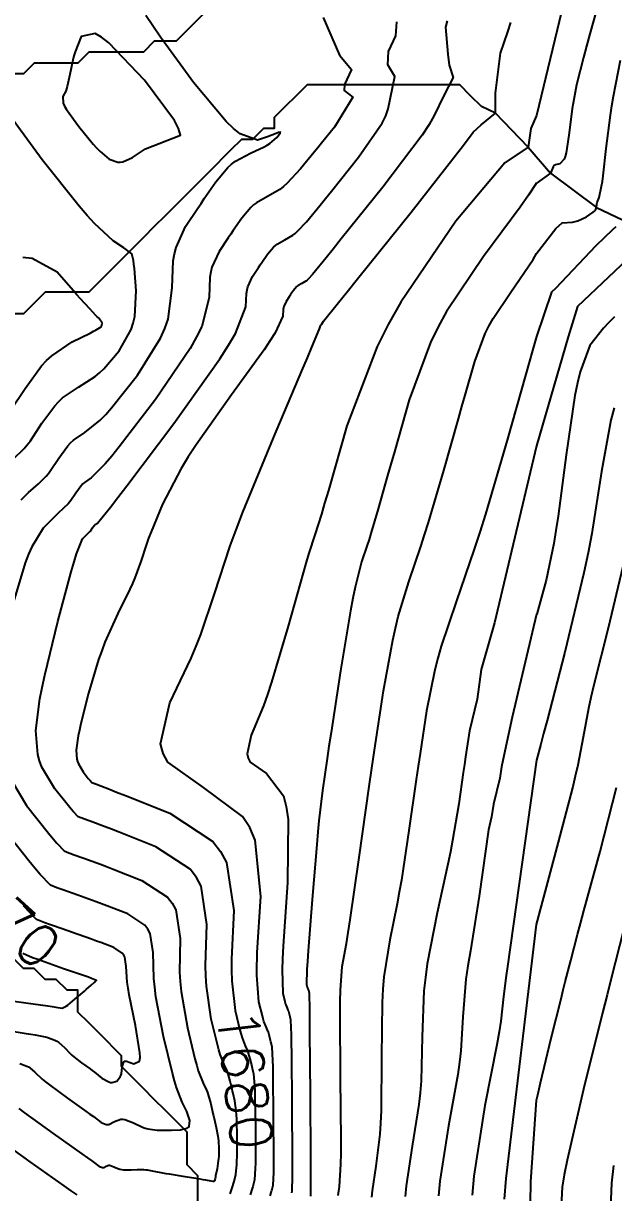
# Model space of a CAD drawing. Header units: metres. Extents: x 837117 to 838477, y 1189012 to 1191015.
# Drawn here: x 837953 to 838007.1, y 1190220.5 to 1190327.7 of the extents above; entities that cross this region are included whole.
import ezdxf

# ---------------------------------------------------------------- set-up
doc = ezdxf.new("R2010")
doc.units = ezdxf.units.M
doc.header["$LTSCALE"] = 0.3
doc.layers.add('COTAS 10', color=1, linetype='Continuous')
doc.layers.add('COTAS INT', color=252, linetype='Continuous')
doc.layers.add('DRENAJE', color=5, linetype='Continuous', lineweight=25)
doc.styles.get("Standard").update_dxf_attribs({"font": 'simplex.shx'})

msp = doc.modelspace()

# ---------------------------------------------------------------- linework, layer by layer
at = {"layer": 'COTAS 10'}
for points, elevation in [([(837991.814, 1190327.895), (837991.647, 1190327.332), (837991.876, 1190324.853), (837991.973, 1190323.837), (837992.36, 1190322.725), (837991.49, 1190321.08), (837990.624, 1190319.226), (837990.139, 1190318.401), (837989.499, 1190317.427), (837985.894, 1190312.655), (837982.1, 1190307.93), (837981.34, 1190306.985), (837980.707, 1190306.198), (837979.467, 1190304.666), (837979.063, 1190304.233), (837978.955, 1190304.139), (837978.849, 1190304.055), (837978.483, 1190303.843), (837978.149, 1190303.659), (837978.063, 1190303.593), (837977.981, 1190303.52), (837977.711, 1190303.201), (837977.455, 1190302.828), (837977.383, 1190302.72), (837977.309, 1190302.611), (837977.038, 1190302.204), (837976.824, 1190301.74), (837976.787, 1190301.595), (837976.759, 1190301.443), (837976.739, 1190300.835), (837976.043, 1190299.332), (837975.589, 1190298.616), (837975.021, 1190297.77), (837972.027, 1190293.63), (837968.788, 1190289.062), (837968.066, 1190287.946), (837967.419, 1190286.894), (837965.714, 1190283.63), (837964.67, 1190281.094), (837964.44, 1190280.5), (837964.236, 1190279.953), (837963.713, 1190278.37), (837963.177, 1190276.861), (837962.965, 1190276.36), (837962.726, 1190275.823), (837961.63, 1190273.588), (837960.438, 1190270.967), (837960.138, 1190270.188), (837959.851, 1190269.386), (837958.923, 1190266.295), (837958.235, 1190263.522), (837958.1, 1190262.92), (837957.988, 1190262.39), (837957.784, 1190261.077), (837957.856, 1190260.257), (837957.918, 1190260.038), (837957.999, 1190259.823), (837958.443, 1190259.076), (837958.909, 1190258.489), (837959.003, 1190258.375), (837959.081, 1190258.281), (837959.239, 1190258.117), (837959.339, 1190258.077), (837959.381, 1190258.061), (837959.43, 1190258.043), (837959.657, 1190257.964), (837960.851, 1190257.499), (837961.508, 1190257.238), (837962.308, 1190256.921), (837966.376, 1190255.299), (837970.314, 1190252.717), (837971.032, 1190251.795), (837971.587, 1190250.782), (837972.247, 1190246.376), (837972.025, 1190241.935), (837972.025, 1190241.608), (837972.025, 1190240.901), (837972.051, 1190239.951), (837972.366, 1190237.227), (837972.803, 1190235.409), (837972.905, 1190235.03), (837972.999, 1190234.706), (837973.272, 1190233.986), (837973.476, 1190233.58), (837973.526, 1190233.454), (837973.574, 1190233.322), (837973.723, 1190232.793), (837973.853, 1190232.234), (837973.923, 1190231.932), (837974.045, 1190231.402), (837974.147, 1190230.337), (837974.168, 1190229.85), (837974.186, 1190229.28), (837974.227, 1190226.526), (837974.227, 1190223.78), (837974.219, 1190223.214), (837974.208, 1190222.734), (837974.139, 1190221.702), (837974.022, 1190221.197), (837973.982, 1190221.049), (837973.937, 1190220.896), (837973.745, 1190220.314)], 1680), ([(838007.259, 1190309.04), (838006.966, 1190308.753), (838005.421, 1190307.28), (838001.718, 1190303.366), (838001.356, 1190303.047), (838000, 1190298.991), (837999.636, 1190297.686), (837999.359, 1190296.707), (837999.022, 1190295.518), (837997.302, 1190289.471), (837995.299, 1190282.69), (837994.784, 1190281.038), (837994.285, 1190279.483), (837992.622, 1190274.68), (837991.262, 1190270.612), (837990.954, 1190269.52), (837990.675, 1190268.443), (837989.913, 1190264.68), (837989.319, 1190260.767), (837989.146, 1190259.596), (837988.968, 1190258.386), (837988.296, 1190253.702), (837987.601, 1190249.168), (837987.41, 1190248.054), (837987.219, 1190247), (837986.534, 1190243.702), (837986.002, 1190240.288), (837985.907, 1190239.16), (837985.836, 1190237.953), (837985.77, 1190232.938), (837985.744, 1190228.04), (837985.699, 1190226.907), (837985.637, 1190225.871), (837985.274, 1190222.938), (837984.923, 1190220.701), (837984.869, 1190220.104)], 1690), ([(837951.741, 1190292.164), (837953.108, 1190294.232), (837954.62, 1190296.3), (837955.081, 1190296.781), (837955.56, 1190297.222), (837957.443, 1190298.481), (837959.068, 1190299.302), (837959.384, 1190299.468), (837959.642, 1190299.605), (837960.091, 1190299.878), (837960.147, 1190299.98), (837960.157, 1190300.011), (837960.165, 1190300.043), (837960.172, 1190300.165), (837960.147, 1190300.289), (837960.134, 1190300.322), (837960.119, 1190300.353), (837960.042, 1190300.46), (837959.832, 1190300.682), (837959.732, 1190300.786), (837959.614, 1190300.909), (837959.037, 1190301.506), (837958.158, 1190302.46), (837957.85, 1190302.808), (837957.513, 1190303.193), (837956.064, 1190304.882), (837953.772, 1190306.122), (837952.905, 1190306.224)], 1670), ([(838007.276, 1190194.201), (838002.92, 1190198.044), (838002.075, 1190198.86), (838001.387, 1190199.57), (838000.205, 1190201.24), (838000, 1190202.89), (837999.317, 1190211.863), (837999.459, 1190221.528), (838000, 1190228.989), (838000.112, 1190229.504), (838000.357, 1190230.596), (838001.33, 1190234.669), (838002.238, 1190238.301), (838002.443, 1190239.115), (838002.627, 1190239.846), (838003.122, 1190241.792), (838003.755, 1190244.179), (838004.026, 1190245.187), (838004.339, 1190246.347), (838005.816, 1190251.792), (838007.311, 1190257.668)], 1700), ([(837950.516, 1190238.278), (837953.19, 1190237.915), (837955.213, 1190237.633), (837955.61, 1190237.577), (837955.935, 1190237.53), (837956.519, 1190237.439), (837956.77, 1190237.545), (837956.886, 1190237.622), (837957.021, 1190237.721), (837957.677, 1190238.25), (837958.383, 1190238.851), (837958.55, 1190238.994), (837958.705, 1190239.128), (837959.162, 1190239.527), (837959.468, 1190239.8), (837959.528, 1190239.854), (837959.577, 1190239.898), (837959.662, 1190239.978), (837959.208, 1190240.154), (837958.916, 1190240.258), (837958.553, 1190240.386), (837956.641, 1190241.049), (837954.619, 1190241.76), (837954.186, 1190241.918), (837953.807, 1190242.059), (837952.899, 1190242.429)], 1670)]:
    msp.add_lwpolyline(points, dxfattribs=dict(at, elevation=elevation))
at = {"layer": 'COTAS INT'}
for points, elevation in [([(838006.366, 1190332.05), (838004.871, 1190326.728), (838004.556, 1190325.575), (838004.283, 1190324.56), (838003.657, 1190322.05), (838003.339, 1190320.365), (838003.261, 1190319.87), (838003.187, 1190319.363), (838002.957, 1190317.431), (838002.705, 1190315.803), (838002.618, 1190315.488), (838002.522, 1190315.231), (838002.113, 1190314.794), (838001.744, 1190314.722), (838001.673, 1190314.696), (838001.617, 1190314.667), (838001.527, 1190314.541), (838001.363, 1190314.156), (838001.26, 1190313.965), (837999.954, 1190313.002)], 1686), ([(838002.696, 1190330.54), (838000, 1190319.227), (837999.466, 1190318.033), (837999.225, 1190316.34), (837997.098, 1190314.889), (837992.604, 1190309.545), (837987.546, 1190302.123), (837986.406, 1190300.086), (837985.378, 1190298.058), (837982.604, 1190290.8), (837980.912, 1190284.883), (837980.566, 1190283.7), (837980.273, 1190282.715), (837979.659, 1190280.8), (837979.122, 1190279.138), (837978.878, 1190278.311), (837978.592, 1190277.326), (837977.215, 1190272.444), (837975.696, 1190267.311), (837975.321, 1190266.167), (837974.966, 1190265.143), (837973.848, 1190262.444), (837973.458, 1190260.743), (837973.562, 1190260.347), (837973.759, 1190259.983), (837975.234, 1190258.942), (837976.794, 1190256.904), (837977.044, 1190255.912), (837977.215, 1190254.736), (837977.176, 1190248.942), (837976.771, 1190243.128), (837976.711, 1190241.939), (837976.675, 1190240.932), (837976.735, 1190238.814), (837976.921, 1190238.036), (837976.965, 1190237.874), (837977.005, 1190237.735), (837977.122, 1190237.428), (837977.209, 1190237.254), (837977.231, 1190237.2), (837977.251, 1190237.143), (837977.315, 1190236.917), (837977.37, 1190236.678), (837977.385, 1190236.613), (837977.4, 1190236.549), (837977.453, 1190236.322), (837977.502, 1190234.987), (837977.515, 1190234.224), (837977.527, 1190233.29), (837977.569, 1190228.498), (837977.594, 1190223.711), (837977.595, 1190222.78), (837977.594, 1190222.021), (837977.571, 1190220.705), (837977.523, 1190220.496)], 1684), ([(837980.437, 1190328.227), (837981.924, 1190324.767), (837983.036, 1190323.44), (837982.395, 1190322.071), (837982.352, 1190321.515), (837983.164, 1190320.916), (837981.479, 1190318.157), (837980.297, 1190316.693), (837979.961, 1190316.28), (837979.621, 1190315.864), (837978.364, 1190314.337), (837977.12, 1190313.007), (837976.789, 1190312.716), (837976.464, 1190312.459), (837975.338, 1190311.808), (837974.312, 1190311.243), (837974.05, 1190311.039), (837973.797, 1190310.815), (837972.966, 1190309.835), (837972.181, 1190308.688), (837971.958, 1190308.358), (837971.732, 1190308.024), (837970.899, 1190306.772), (837970.241, 1190305.345), (837970.127, 1190304.9), (837970.043, 1190304.433), (837969.982, 1190302.565), (837969.309, 1190299.91), (837968.839, 1190298.946), (837968.245, 1190297.883), (837965.075, 1190293.219), (837961.751, 1190288.884), (837961.06, 1190288.029), (837960.47, 1190287.323), (837959.167, 1190286.022), (837958.553, 1190285.612), (837958.397, 1190285.468), (837958.247, 1190285.311), (837957.754, 1190284.637), (837957.309, 1190283.963), (837957.189, 1190283.807), (837957.07, 1190283.663), (837956.651, 1190283.252), (837956.115, 1190282.773), (837955.922, 1190282.586), (837955.71, 1190282.375), (837954.783, 1190281.418), (837953.724, 1190279.707), (837953.428, 1190279.021), (837953.131, 1190278.244), (837952.052, 1190274.668)], 1676), ([(837952.751, 1190284.013), (837953.11, 1190284.369), (837953.436, 1190284.685), (837954.341, 1190285.495), (837955.049, 1190286.189), (837955.25, 1190286.432), (837955.453, 1190286.697), (837956.205, 1190287.836), (837957.038, 1190288.974), (837957.292, 1190289.239), (837957.556, 1190289.482), (837958.592, 1190290.175), (837960.002, 1190291.316), (837960.502, 1190291.842), (837961.048, 1190292.458), (837963.414, 1190295.438), (837965.529, 1190298.837), (837965.918, 1190299.717), (837966.221, 1190300.571), (837966.603, 1190303.431), (837966.684, 1190305.928), (837966.798, 1190306.552), (837966.95, 1190307.148), (837967.829, 1190309.056), (837968.944, 1190310.73), (837969.245, 1190311.177), (837969.543, 1190311.618), (837970.593, 1190313.152), (837971.705, 1190314.463), (837972.043, 1190314.762), (837972.393, 1190315.035), (837973.765, 1190315.791), (837975.023, 1190316.36), (837975.301, 1190316.515), (837975.548, 1190316.669), (837976.19, 1190317.213), (837976.482, 1190317.612), (837976.509, 1190317.673), (837976.513, 1190317.713), (837976.331, 1190317.683), (837975.836, 1190317.471), (837975.642, 1190317.397), (837975.424, 1190317.317), (837974.429, 1190316.97), (837972.827, 1190317.545), (837972.225, 1190318.046), (837971.554, 1190318.695), (837968.56, 1190322.272), (837965.515, 1190326.426), (837964.812, 1190327.439), (837964.17, 1190328.392)], 1674), ([(837971.913, 1190220.406), (837972.162, 1190221.159), (837972.219, 1190221.356), (837972.272, 1190221.548), (837972.422, 1190222.201), (837972.457, 1190222.532), (837972.515, 1190223.09), (837972.531, 1190223.431), (837972.544, 1190223.814), (837972.557, 1190225.539), (837972.515, 1190227.274), (837972.494, 1190227.663), (837972.469, 1190228.012), (837972.341, 1190228.942), (837972.184, 1190229.624), (837972.139, 1190229.817), (837972.094, 1190230.012), (837971.927, 1190230.731), (837971.735, 1190231.411), (837971.674, 1190231.581), (837971.609, 1190231.744), (837971.347, 1190232.266), (837970.996, 1190233.191), (837970.875, 1190233.608), (837970.743, 1190234.095), (837970.182, 1190236.434), (837969.739, 1190239.461), (837969.681, 1190240.382), (837969.653, 1190241.334), (837969.652, 1190241.338), (837969.783, 1190245.093), (837969.256, 1190248.613), (837968.812, 1190249.421), (837968.239, 1190250.158), (837965.093, 1190252.22), (837961.745, 1190253.55), (837961.045, 1190253.825), (837960.443, 1190254.06), (837959.086, 1190254.57), (837958.479, 1190254.783), (837958.35, 1190254.83), (837958.238, 1190254.872), (837957.971, 1190254.98), (837957.55, 1190255.417), (837957.34, 1190255.667), (837957.09, 1190255.972), (837955.849, 1190257.537), (837954.664, 1190259.529), (837954.449, 1190260.102), (837954.283, 1190260.686), (837954.091, 1190262.873), (837954.479, 1190265.775), (837954.678, 1190266.809), (837954.916, 1190267.943), (837956.109, 1190272.873), (837957.341, 1190277.429), (837957.604, 1190278.328), (837957.834, 1190279.07), (837958.381, 1190280.44), (837958.669, 1190280.737), (837958.734, 1190280.802), (837958.794, 1190280.86), (837958.961, 1190281.009), (837959.091, 1190281.137), (837959.127, 1190281.181), (837959.165, 1190281.23), (837959.303, 1190281.439), (837959.456, 1190281.648), (837959.503, 1190281.697), (837959.551, 1190281.742), (837959.741, 1190281.869), (837960.937, 1190283.33), (837961.619, 1190284.216), (837962.454, 1190285.31), (837966.736, 1190290.999), (837970.961, 1190296.929), (837971.76, 1190298.175), (837972.398, 1190299.249), (837973.361, 1190301.7), (837973.401, 1190302.938), (837973.457, 1190303.247), (837973.533, 1190303.542), (837973.968, 1190304.488), (837974.521, 1190305.317), (837974.67, 1190305.539), (837974.818, 1190305.758), (837975.338, 1190306.518), (837975.889, 1190307.168), (837976.057, 1190307.316), (837976.23, 1190307.451), (837976.91, 1190307.826), (837977.656, 1190308.257), (837977.872, 1190308.427), (837978.091, 1190308.62), (837978.916, 1190309.501), (837980.164, 1190311.031), (837980.651, 1190311.633), (837981.198, 1190312.311), (837983.687, 1190315.406), (837985.843, 1190318.524), (837986.182, 1190319.217), (837986.408, 1190319.837), (837986.994, 1190322.821), (837986.365, 1190323.886), (837986.415, 1190325.109), (837987.099, 1190326.521), (837987.174, 1190327.822)], 1678), ([(837975.577, 1190220.222), (837975.712, 1190220.634), (837975.744, 1190220.742), (837975.773, 1190220.847), (837975.855, 1190221.204), (837975.901, 1190222.377), (837975.907, 1190222.931), (837975.907, 1190222.997), (837975.91, 1190223.745), (837975.898, 1190227.512), (837975.857, 1190231.285), (837975.841, 1190232.037), (837975.824, 1190232.662), (837975.749, 1190233.862), (837975.661, 1190234.241), (837975.637, 1190234.348), (837975.612, 1190234.456), (837975.519, 1190234.855), (837975.412, 1190235.232), (837975.378, 1190235.327), (837975.343, 1190235.417), (837975.197, 1190235.707), (837975.002, 1190236.221), (837974.935, 1190236.452), (837974.862, 1190236.722), (837974.551, 1190238.02), (837974.363, 1190240.442), (837974.368, 1190241.42), (837974.381, 1190241.881), (837974.398, 1190242.532), (837974.711, 1190247.659), (837974.194, 1190252.841), (837973.701, 1190253.988), (837973.055, 1190255.01), (837969.457, 1190257.659), (837966.194, 1190259.962), (837965.759, 1190260.767), (837965.529, 1190261.643), (837966.39, 1190265.407), (837968.347, 1190269.517), (837968.806, 1190270.611), (837969.23, 1190271.686), (837970.464, 1190275.407), (837971.902, 1190279.786), (837972.455, 1190281.274), (837973.075, 1190282.882), (837975.871, 1190289.689), (837978.485, 1190295.839), (837978.99, 1190297.033), (837979.4, 1190298.007), (837980.088, 1190299.689), (837980.19, 1190299.945), (837980.23, 1190300.02), (837980.275, 1190300.097), (837980.479, 1190300.391), (837981.852, 1190302.111), (837982.634, 1190303.087), (837983.59, 1190304.279), (837988.493, 1190310.391), (837993.299, 1190316.51), (837994.194, 1190317.708), (837994.922, 1190318.371), (837996.227, 1190319.436), (837996.227, 1190321.274), (837996.68, 1190324.955), (837997.358, 1190326.915), (837997.632, 1190327.766)], 1682), ([(837964.142, 1190316.174), (837967.359, 1190317.443), (837967.171, 1190318.036), (837966.81, 1190318.762), (837964.053, 1190322.482), (837960.797, 1190325.884), (837960.12, 1190326.409), (837959.541, 1190326.753), (837958.265, 1190326.486), (837957.713, 1190325.071), (837957.591, 1190324.69), (837957.483, 1190324.314), (837957.202, 1190322.995), (837956.987, 1190321.903), (837956.92, 1190321.669), (837956.849, 1190321.466), (837956.567, 1190320.979), (837956.608, 1190320.378), (837956.74, 1190320.103), (837956.925, 1190319.779), (837958.033, 1190318.216), (837959.345, 1190316.618), (837959.66, 1190316.272), (837959.953, 1190315.969), (837960.833, 1190315.223), (837961.61, 1190314.962), (837961.838, 1190314.965), (837962.072, 1190315), (837962.961, 1190315.397), (837964.142, 1190316.174)], 1674), ([(837981.817, 1190220.259), (837981.947, 1190221.084), (837982.066, 1190223.134), (837982.08, 1190224.127), (837982.085, 1190225.303), (837982.034, 1190231.084), (837981.995, 1190236.89), (837982.007, 1190238.082), (837982.029, 1190239.093), (837982.192, 1190241.242), (837982.566, 1190243.368), (837982.721, 1190244.363), (837982.899, 1190245.536), (837983.724, 1190251.242), (837984.659, 1190257.756), (837984.906, 1190259.438), (837985.147, 1190261.066), (837985.973, 1190266.508), (837986.809, 1190271.143), (837987.056, 1190272.262), (837987.31, 1190273.311), (837988.285, 1190276.508), (837989.397, 1190279.735), (837989.738, 1190280.802), (837990.093, 1190281.945), (837991.495, 1190286.702), (837992.84, 1190291.428), (837993.16, 1190292.553), (837993.456, 1190293.597), (837994.337, 1190296.702), (837995.287, 1190299.247), (837995.628, 1190299.938), (837996.003, 1190300.624), (837997.635, 1190303.052), (837999.671, 1190306.039), (838000, 1190306.583), (838001.769, 1190308.887), (838002.347, 1190309.394), (838003.279, 1190309.47), (838003.524, 1190309.524), (838003.762, 1190309.592), (838004.573, 1190309.96), (838005.183, 1190310.368), (838005.296, 1190310.462), (838005.384, 1190310.548), (838005.497, 1190310.792), (838005.504, 1190311.052), (838005.524, 1190311.148), (838005.553, 1190311.255), (838005.723, 1190311.73), (838005.96, 1190312.748), (838006.031, 1190313.198), (838006.105, 1190313.72), (838006.387, 1190316.212), (838006.769, 1190319.259), (838006.905, 1190320.132), (838007.054, 1190321.016), (838007.698, 1190324.315)], 1688), ([(837952.032, 1190287.738), (837953.028, 1190288.716), (837953.311, 1190289.058), (837953.597, 1190289.43), (837954.657, 1190291.034), (837955.829, 1190292.637), (837956.187, 1190293.01), (837956.558, 1190293.352), (837958.018, 1190294.328), (837959.535, 1190295.309), (837959.943, 1190295.655), (837960.345, 1190296.032), (837961.752, 1190297.658), (837962.824, 1190299.62), (837963.015, 1190300.208), (837963.16, 1190300.815), (837963.298, 1190303.173), (837963.137, 1190305.204), (837963.092, 1190305.607), (837963.048, 1190305.939), (837962.891, 1190306.563), (837962.536, 1190306.845), (837962.367, 1190306.964), (837962.167, 1190307.1), (837961.192, 1190307.734), (837959.477, 1190309.329), (837958.812, 1190310.07), (837958.063, 1190310.941), (837954.671, 1190315.167), (837951.616, 1190319.35)], 1672), ([(838000, 1190313.08), (837999.954, 1190313.002), (837999.254, 1190311.948), (837998.484, 1190310.833), (837995.119, 1190306.299), (837991.75, 1190301.288), (837990.977, 1190299.873), (837990.274, 1190298.446), (837988.312, 1190293.193), (837986.96, 1190288.416), (837986.64, 1190287.289), (837986.345, 1190286.248), (837985.477, 1190283.193), (837984.809, 1190280.927), (837984.639, 1190280.382), (837984.477, 1190279.874), (837983.947, 1190278.336), (837983.358, 1190276.01), (837983.159, 1190275.005), (837982.943, 1190273.842), (837982.033, 1190268.336), (837981.162, 1190262.685), (837980.97, 1190261.431), (837980.801, 1190260.311), (837980.37, 1190257.388), (837980.047, 1190254.61), (837979.946, 1190253.582), (837979.84, 1190252.442), (837979.415, 1190247.388), (837979.06, 1190242.675), (837978.999, 1190241.749), (837978.953, 1190240.987), (837978.919, 1190239.607), (837978.981, 1190239.35), (837978.995, 1190239.296), (837979.008, 1190239.25), (837979.047, 1190239.148), (837979.076, 1190239.091), (837979.083, 1190239.073), (837979.09, 1190239.054), (837979.111, 1190238.979), (837979.129, 1190238.9), (837979.134, 1190238.879), (837979.139, 1190238.857), (837979.157, 1190238.782), (837979.18, 1190237.312), (837979.188, 1190236.411), (837979.198, 1190235.296), (837979.24, 1190229.485), (837979.277, 1190223.677), (837979.283, 1190222.564), (837979.287, 1190221.665), (837979.288, 1190220.207)], 1686), ([(838009.421, 1190307.106), (838003.761, 1190301.746), (838002.878, 1190298.95), (838000, 1190288.963), (837996.15, 1190272.731), (837994.917, 1190268.463), (837994.541, 1190265.744), (837993.853, 1190262.852), (837993.491, 1190260.467), (837993.386, 1190259.754), (837993.278, 1190259.017), (837992.868, 1190256.162), (837992.304, 1190252.8), (837992.098, 1190251.744), (837991.871, 1190250.632), (837990.875, 1190246.162), (837989.975, 1190241.483), (837989.808, 1190240.238), (837989.677, 1190239.017), (837989.505, 1190234.791), (837989.403, 1190230.776), (837989.318, 1190229.687), (837989.208, 1190228.608), (837988.601, 1190224.791), (837988.03, 1190221.143), (837987.941, 1190220.17)], 1692), ([(838007.137, 1190300.791), (838006.612, 1190300.263), (838006.14, 1190299.76), (838004.875, 1190298.15), (838003.984, 1190295.735), (838003.748, 1190294.725), (838003.516, 1190293.566), (838002.716, 1190288.15), (838001.963, 1190282.506), (838001.761, 1190281.204), (838001.562, 1190280.016), (838000.865, 1190276.667), (838000.004, 1190273.545), (838000, 1190273.531), (837997.76, 1190264.1), (837997.097, 1190260.97), (837996.77, 1190259.533), (837996.623, 1190258.508), (837996.054, 1190256.133), (837995.867, 1190254.953), (837995.604, 1190253.783), (837994.727, 1190247.692), (837993.947, 1190242.677), (837993.709, 1190241.317), (837993.519, 1190240.08), (837993.24, 1190236.645), (837993.063, 1190233.513), (837992.937, 1190232.468), (837992.778, 1190231.345), (837991.929, 1190226.645), (837991.136, 1190221.585), (837991.013, 1190220.235)], 1694), ([(838007.095, 1190292.431), (838006.791, 1190291.309), (838005.958, 1190286.621), (838005.059, 1190280.928), (838004.714, 1190279.172), (838004.326, 1190277.338), (838002.579, 1190270.066), (838000.952, 1190263.799), (838000.64, 1190262.599), (838000.388, 1190261.631), (838000, 1190260.143), (837997.339, 1190241.245), (837997.194, 1190240.438), (837996.975, 1190238.499), (837996.722, 1190236.25), (837996.556, 1190235.248), (837996.349, 1190234.081), (837995.256, 1190228.499), (837994.242, 1190222.027), (837994.085, 1190220.301)], 1696), ([(837997.069, 1190219.937), (837997.218, 1190221.833), (838000, 1190245.113), (838000.079, 1190245.43), (838000.346, 1190246.459), (838000.647, 1190247.599), (838002.002, 1190252.639), (838003.307, 1190257.627), (838003.576, 1190258.733), (838003.804, 1190259.72), (838004.294, 1190262.292), (838004.783, 1190264.917), (838005.011, 1190265.937), (838005.28, 1190267.085), (838006.585, 1190272.292), (838007.94, 1190277.927)], 1698), ([(837951.329, 1190259.234), (837953.255, 1190255.998), (837955.271, 1190253.454), (837955.678, 1190252.958), (837956.019, 1190252.553), (837956.703, 1190251.842), (837957.136, 1190251.666), (837957.319, 1190251.598), (837957.529, 1190251.522), (837958.515, 1190251.176), (837960.034, 1190250.62), (837960.581, 1190250.412), (837961.183, 1190250.179), (837963.81, 1190249.142), (837966.164, 1190247.599), (837966.592, 1190247.048), (837966.924, 1190246.443), (837967.319, 1190243.81), (837967.279, 1190240.742), (837967.338, 1190239.863), (837967.427, 1190238.97), (837967.998, 1190235.64), (837968.684, 1190232.781), (837968.845, 1190232.186), (837968.993, 1190231.677), (837969.423, 1190230.545), (837969.742, 1190229.907), (837969.821, 1190229.708), (837969.896, 1190229.5), (837970.131, 1190228.669), (837970.335, 1190227.79), (837970.39, 1190227.552), (837970.445, 1190227.316), (837970.638, 1190226.482), (837970.791, 1190225.687), (837970.821, 1190225.476), (837970.845, 1190225.269), (837970.886, 1190224.553), (837970.861, 1190223.848), (837970.844, 1190223.648), (837970.822, 1190223.446), (837970.706, 1190222.699), (837970.583, 1190222.07), (837970.557, 1190221.943), (837970.534, 1190221.836), (837970.481, 1190221.618), (837970.414, 1190221.56), (837970.383, 1190221.554), (837970.346, 1190221.552), (837970.166, 1190221.578), (837969.671, 1190221.671), (837969.436, 1190221.711), (837969.158, 1190221.757), (837967.799, 1190221.974), (837966.365, 1190222.206), (837966.04, 1190222.262), (837965.746, 1190222.315), (837964.944, 1190222.474), (837964.341, 1190222.579), (837964.173, 1190222.596), (837964.005, 1190222.609), (837963.393, 1190222.615), (837962.828, 1190222.596), (837962.69, 1190222.593), (837962.56, 1190222.591), (837962.155, 1190222.592), (837961.803, 1190222.637), (837961.706, 1190222.663), (837961.609, 1190222.695), (837961.259, 1190222.86), (837960.937, 1190222.991), (837960.857, 1190223.002), (837960.781, 1190223.002), (837960.54, 1190222.91), (837960.332, 1190222.805), (837960.278, 1190222.797), (837960.225, 1190222.797), (837960.042, 1190222.875), (837959.276, 1190223.429), (837958.854, 1190223.73), (837958.342, 1190224.095), (837955.735, 1190225.947), (837953.104, 1190227.843), (837952.575, 1190228.236)], 1676), ([(837952.646, 1190232.356), (837953.267, 1190232.13), (837953.418, 1190232.048), (837953.56, 1190231.958), (837953.994, 1190231.561), (837954.685, 1190230.922), (837954.989, 1190230.678), (837955.341, 1190230.405), (837957.017, 1190229.179), (837958.704, 1190227.977), (837959.062, 1190227.72), (837959.373, 1190227.494), (837960.102, 1190226.953), (837960.543, 1190226.765), (837960.672, 1190226.764), (837960.804, 1190226.784), (837961.305, 1190227.038), (837961.888, 1190227.261), (837962.072, 1190227.261), (837962.266, 1190227.234), (837963.045, 1190226.917), (837963.89, 1190226.519), (837964.125, 1190226.441), (837964.36, 1190226.378), (837965.212, 1190226.267), (837966.06, 1190226.26), (837966.293, 1190226.261), (837966.524, 1190226.264), (837967.351, 1190226.288), (837967.982, 1190226.44), (837968.09, 1190226.524), (837968.168, 1190226.626), (837968.21, 1190227.144), (837968.011, 1190227.788), (837967.938, 1190227.969), (837967.857, 1190228.152), (837967.498, 1190228.824), (837966.99, 1190230.162), (837966.815, 1190230.764), (837966.625, 1190231.468), (837965.814, 1190234.847), (837965.114, 1190238.48), (837964.994, 1190239.344), (837964.906, 1190240.145), (837964.854, 1190242.527), (837964.593, 1190244.274), (837964.373, 1190244.675), (837964.088, 1190245.041), (837962.527, 1190246.064), (837960.62, 1190246.809), (837960.118, 1190246.998), (837959.626, 1190247.181), (837957.943, 1190247.782), (837956.579, 1190248.261), (837956.288, 1190248.367), (837956.035, 1190248.461), (837955.435, 1190248.704), (837954.488, 1190249.688), (837954.016, 1190250.25), (837953.453, 1190250.936), (837950.661, 1190254.459)], 1674), ([(837951.34, 1190235.402), (837953.219, 1190235.125), (837953.648, 1190235.055), (837954.037, 1190234.987), (837955.111, 1190234.765), (837955.854, 1190234.494), (837956.034, 1190234.396), (837956.203, 1190234.288), (837956.722, 1190233.815), (837957.236, 1190233.272), (837957.402, 1190233.121), (837957.578, 1190232.968), (837958.3, 1190232.412), (837959.066, 1190231.86), (837959.269, 1190231.709), (837959.469, 1190231.56), (837960.162, 1190231.03), (837960.778, 1190230.67), (837960.93, 1190230.627), (837961.074, 1190230.609), (837961.525, 1190230.751), (837961.843, 1190231.134), (837961.902, 1190231.269), (837961.949, 1190231.416), (837962.016, 1190232.049), (837962.171, 1190232.527), (837962.273, 1190232.576), (837962.401, 1190232.588), (837963.078, 1190232.333), (837963.615, 1190232.574), (837963.655, 1190232.899), (837963.647, 1190233.337), (837963.225, 1190235.853), (837962.652, 1190238.656), (837962.55, 1190239.274), (837962.471, 1190239.825), (837962.39, 1190241.244), (837962.262, 1190242.104), (837962.153, 1190242.302), (837962.013, 1190242.482), (837961.244, 1190242.986), (837960.058, 1190243.438), (837959.654, 1190243.585), (837959.218, 1190243.742), (837957.372, 1190244.388), (837957.117, 1190244.478), (837955.628, 1190245), (837955.257, 1190245.135), (837954.933, 1190245.256), (837954.167, 1190245.566), (837952.957, 1190246.824)], 1672), ([(838007.961, 1190244.569), (838006.837, 1190240.158), (838006.454, 1190238.642), (838006.041, 1190236.999), (838004.289, 1190230), (838002.784, 1190223.497), (838002.527, 1190222.166), (838002.338, 1190221.039), (838002.231, 1190218.666), (838002.726, 1190216.497), (838002.917, 1190215.498), (838003.131, 1190214.328), (838004.1, 1190208.666), (838005.779, 1190202.551), (838006.441, 1190201.096), (838007.189, 1190199.743)], 1702), ([(837950.534, 1190225.516), (837953.553, 1190223.351), (837956.661, 1190221.16), (837957.312, 1190220.706), (837957.872, 1190220.319)], 1678), ([(838007.361, 1190215.598), (838006.834, 1190219.904), (838006.902, 1190221.4), (838007.062, 1190223.027)], 1704)]:
    msp.add_lwpolyline(points, dxfattribs=dict(at, elevation=elevation))
at = {"layer": 'DRENAJE'}
for p, q in [((837999.225, 1190316.34), (838001.26, 1190313.965)), ((838001.26, 1190313.965), (838005.497, 1190310.792)), ((838005.497, 1190310.792), (838007.858, 1190309.682))]:
    msp.add_line(p, q, dxfattribs=at)
for points in [[(837969.957, 1190329.042, 0), (837967.958, 1190327.042, 0), (837966.958, 1190326.043, 0), (837964.959, 1190326.043, 0), (837963.959, 1190325.043, 0), (837958.961, 1190325.043, 0), (837957.961, 1190324.043, 0), (837953.962, 1190324.043, 0), (837952.963, 1190323.044, 0), (837950.963, 1190323.044, 0)], [(837999.225, 1190316.34, 0), (837996.227, 1190319.436, 0), (837994.948, 1190320.045, 0), (837993.949, 1190321.044, 0), (837992.949, 1190322.044, 0), (837978.954, 1190322.044, 0), (837977.954, 1190321.044, 0), (837976.954, 1190320.045, 0), (837975.955, 1190319.045, 0), (837975.955, 1190318.045, 0), (837974.955, 1190318.045, 0), (837973.956, 1190317.046, 0), (837972.956, 1190317.046, 0), (837971.956, 1190316.046, 0), (837969.957, 1190314.047, 0), (837967.958, 1190312.047, 0), (837966.958, 1190311.048, 0), (837965.958, 1190310.048, 0), (837964.959, 1190309.048, 0), (837963.959, 1190308.049, 0), (837961.96, 1190306.049, 0), (837959.96, 1190304.05, 0), (837958.961, 1190303.05, 0), (837954.962, 1190303.05, 0), (837953.962, 1190302.051, 0), (837952.963, 1190301.051, 0), (837951.963, 1190301.051, 0)], [(837957.961, 1190237.073, 0), (837957.961, 1190239.072, 0), (837956.961, 1190239.072, 0), (837955.962, 1190240.072, 0), (837954.962, 1190240.072, 0), (837953.962, 1190241.071, 0), (837952.963, 1190241.071, 0), (837951.963, 1190242.071, 0), (837950.963, 1190242.071, 0), (837949.964, 1190243.071, 0), (837948.964, 1190244.07, 0), (837947.964, 1190245.07, 0), (837946.965, 1190246.07, 0), (837945.965, 1190247.069, 0), (837936.968, 1190247.069, 0), (837935.968, 1190248.069, 0), (837934.969, 1190249.068, 0), (837933.969, 1190250.068, 0), (837931.97, 1190252.067, 0), (837929.97, 1190254.067, 0), (837928.971, 1190255.066, 0)], [(837968.957, 1190217.079, 0), (837968.957, 1190222.078, 0), (837967.958, 1190223.077, 0), (837967.958, 1190226.076, 0), (837966.958, 1190227.076, 0), (837965.958, 1190228.076, 0), (837964.959, 1190229.075, 0), (837963.959, 1190230.075, 0), (837962.959, 1190231.075, 0), (837961.96, 1190232.074, 0), (837961.96, 1190233.074, 0), (837959.96, 1190235.073, 0), (837958.961, 1190236.073, 0), (837957.961, 1190237.073, 0)]]:
    msp.add_polyline3d(points, dxfattribs=at)

# ---------------------------------------------------------------- texts
at = {"layer": 'COTAS 10', "char_height": 3.8, "attachment_point": 7}
for s, insert, rotation in [('1670', (837944.59, 1190249.506, 1670), 317.5295), ('1680', (837970.626, 1190237.168, 1680), 276.60217)]:
    msp.add_mtext(s, dxfattribs=dict(at, insert=insert, rotation=rotation))

doc.saveas('drawing.dxf')
